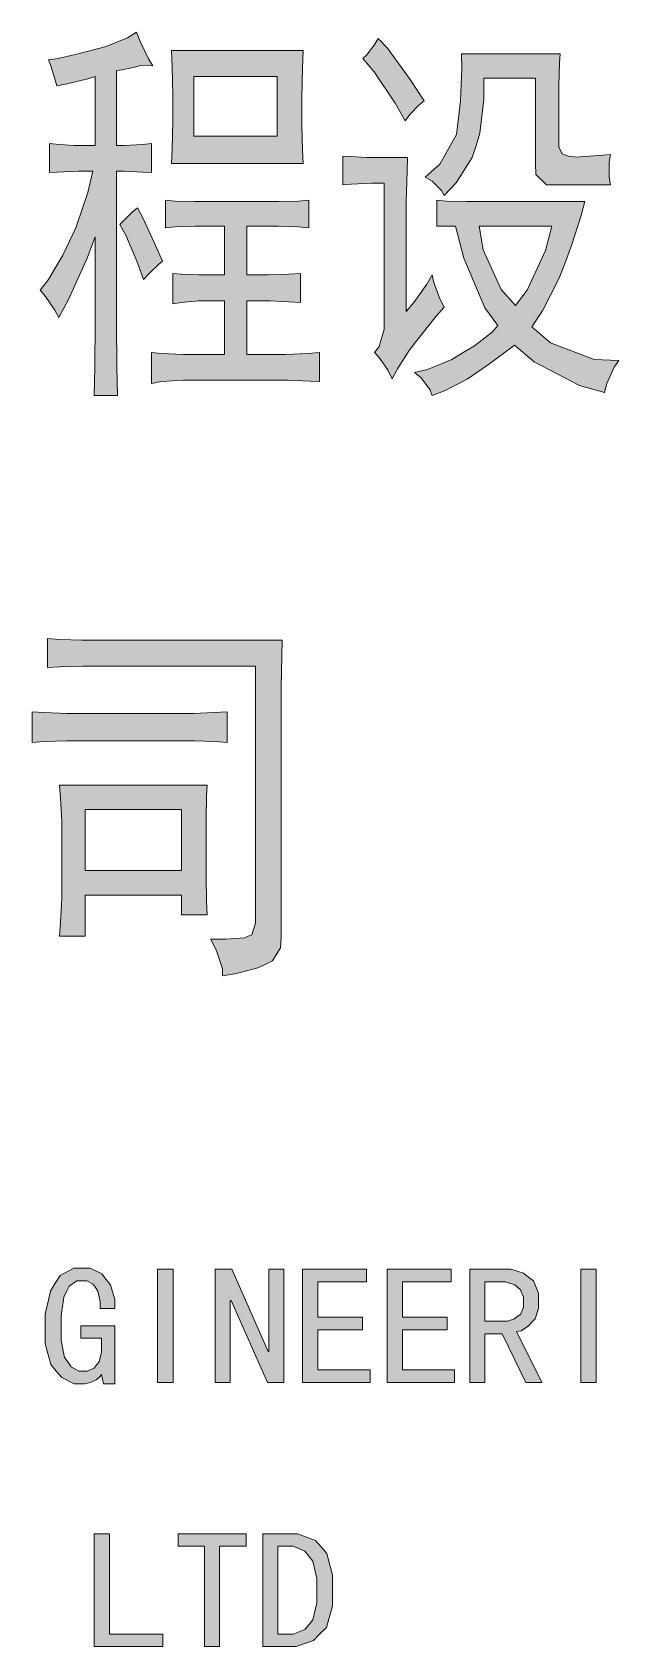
# Model space of a CAD drawing. Header units: millimetres. Extents: x 210 to 63265, y -7201 to 22496.
# Drawn here: x 61750 to 62249, y 19126 to 20500 of the extents above; entities that cross this region are included whole.
import ezdxf

# ---------------------------------------------------------------- set-up
doc = ezdxf.new("R2010")
doc.units = ezdxf.units.MM

msp = doc.modelspace()

# ---------------------------------------------------------------- hatches: boundary and pattern name
h = msp.add_hatch(color=0)
h.dxf.hatch_style = 2
h.paths.add_polyline_path([(61763.4, 20477), (61771.8, 20478.3), (61791.1, 20482.6), (61801.9, 20485.4), (61812.6, 20488.5), (61830.8, 20495.8), (61838.4, 20500.5), (61841.8, 20492.1), (61848.7, 20477.8), (61852.3, 20471.9), (61848.7, 20472.6), (61841.6, 20472.2), (61837.8, 20471.1), (61834.1, 20470.2), (61825.8, 20468.6), (61821.4, 20467.9), (61821.4, 20404.2), (61828.3, 20404.2), (61843.4, 20404.9), (61851.2, 20405.7), (61851.2, 20381), (61843.4, 20381.5), (61828.3, 20382.2), (61821.4, 20382.2), (61821.4, 20267.9), (61821.4, 20253.6), (61821.7, 20215.3), (61822.3, 20191.2), (61802.4, 20191.2), (61802.8, 20215.3), (61803.3, 20252.9), (61803.3, 20266.5), (61803.3, 20326.4), (61796.3, 20308.2), (61780.7, 20273.6), (61772.3, 20257.5), (61768.8, 20264), (61760.9, 20275.6), (61756.4, 20280.8), (61763.4, 20289.9), (61775.7, 20310.7), (61781.3, 20322.5), (61786.8, 20334.1), (61796.8, 20364), (61801.3, 20382.2), (61788.8, 20382.2), (61770.4, 20381.5), (61764.3, 20381), (61764.3, 20405.7), (61772.9, 20404.9), (61785.4, 20404.2), (61789.3, 20404.2), (61803.3, 20404.2), (61803.3, 20462.7), (61796.8, 20460.8), (61780.4, 20457), (61770.4, 20455), (61768.8, 20460.8), (61765.4, 20471.9)])
h = msp.add_hatch(color=0)
h.paths.add_polyline_path([(61980.2, 20484.9), (61979.7, 20470.6), (61979.1, 20444.7), (61979.1, 20432.9), (61979.1, 20421.8), (61979.7, 20399.8), (61980.2, 20388.7), (61868.2, 20388.7), (61868.8, 20401), (61869.3, 20424.4), (61869.3, 20435.5), (61869.3, 20446.5), (61868.8, 20471.1), (61868.2, 20484.9)])
h.paths.add_polyline_path([(61958.2, 20412.1), (61958.2, 20462.7), (61887.2, 20462.7), (61887.2, 20412.1)])
h = msp.add_hatch(color=0)
h.dxf.hatch_style = 2
h.paths.add_polyline_path([(62044.3, 20495.3), (62052.1, 20486.9), (62071.6, 20460.2), (62083.3, 20442), (62079.1, 20438.8), (62071.1, 20430.4), (62067.2, 20425.2), (62058.7, 20440), (62040.7, 20466.7), (62031.2, 20478.3), (62034.2, 20481), (62040.7, 20489.4)])
h = msp.add_hatch(color=0)
h.dxf.hatch_style = 2
h.paths.add_polyline_path([(62196.1, 20370.6), (62187.6, 20370.6), (62178.6, 20379.5), (62178.1, 20388.7), (62178.1, 20461.5), (62134.1, 20461.5), (62134.1, 20443.2), (62130.8, 20414.6), (62127.6, 20404.2), (62124.4, 20393.9), (62110.6, 20372.4), (62100.3, 20361.5), (62098.1, 20365.9), (62090.2, 20373.8), (62084.2, 20377), (62096.7, 20388.1), (62111, 20413.4), (62112.6, 20427.7), (62114.4, 20442), (62115.6, 20469.3), (62115.1, 20482.2), (62199.2, 20482.2), (62198.6, 20474.5), (62198.1, 20455), (62198.1, 20443.2), (62198.1, 20408.2), (62198.1, 20403), (62200.8, 20396.9), (62203.7, 20395.8), (62206.3, 20394.9), (62214, 20394.2), (62219, 20394.6), (62224, 20394.9), (62235.7, 20395.8), (62242.1, 20396.5), (62241, 20389.9), (62241, 20377), (62242.1, 20370.6)])
h = msp.add_hatch(color=0)
h.dxf.hatch_style = 2
h.paths.add_polyline_path([(62069.1, 20393.9), (62068.8, 20382.2), (62068.2, 20356.3), (62068.2, 20342), (62068.2, 20262.7), (62074.7, 20270.4), (62085.6, 20286), (62090.2, 20293.9), (62091.7, 20287.4), (62096.7, 20273.6), (62100.3, 20266.5), (62093.6, 20258.8), (62081.6, 20243.8), (62076.1, 20236.6), (62070.7, 20229.5), (62060.7, 20213.9), (62056.2, 20205.5), (62052.7, 20212.6), (62045.2, 20223.7), (62041.2, 20227.7), (62045.2, 20232.9), (62049.3, 20247.7), (62049.3, 20257.5), (62049.3, 20371.9), (62038.7, 20371.9), (62021.2, 20371.1), (62014.2, 20370.6), (62014.2, 20395.1), (62020.6, 20394.6), (62034.2, 20393.9), (62041.2, 20393.9)])
h = msp.add_hatch(color=0)
h.dxf.hatch_style = 2
h.paths.add_polyline_path([(61839.2, 20351.1), (61844.3, 20341.3), (61854.8, 20318.5), (61860.4, 20305.5), (61857.3, 20303), (61849.3, 20295.1), (61844.3, 20289.9), (61839.2, 20304.2), (61829.2, 20327.7), (61824.2, 20336.8), (61827.3, 20340), (61834.8, 20347.2)])
h = msp.add_hatch(color=0)
h.dxf.hatch_style = 2
h.paths.add_polyline_path([(61951.2, 20356.3), (61959.3, 20356.3), (61976.3, 20356.8), (61985.2, 20357.5), (61985.2, 20334.1), (61976.3, 20334.8), (61959.3, 20335.4), (61951.2, 20335.4), (61932.3, 20335.4), (61932.3, 20293.9), (61943.2, 20293.9), (61950.7, 20293.9), (61968.2, 20294.6), (61978.2, 20295.1), (61978.2, 20270.4), (61968.2, 20271.1), (61952.3, 20271.7), (61946.2, 20271.7), (61932.3, 20271.7), (61932.3, 20226.2), (61956.2, 20226.2), (61965.2, 20226.2), (61984.2, 20226.9), (61994.2, 20227.7), (61994.2, 20203), (61986.3, 20203.5), (61967.2, 20204.2), (61956.2, 20204.2), (61889.3, 20204.2), (61878.2, 20204.2), (61859.3, 20203), (61851.2, 20201.5), (61851.2, 20227.7), (61859.3, 20226.9), (61878.2, 20226.2), (61889.3, 20226.2), (61913.3, 20226.2), (61913.3, 20271.7), (61899.2, 20271.7), (61891.3, 20271.7), (61876.3, 20270.4), (61869.3, 20269.2), (61869.3, 20295.1), (61876.3, 20294.6), (61891.3, 20293.9), (61899.2, 20293.9), (61913.3, 20293.9), (61913.3, 20335.4), (61897.2, 20335.4), (61888.3, 20335.4), (61871.3, 20334.8), (61863.2, 20334.1), (61863.2, 20357.5), (61871.3, 20356.8), (61888.3, 20356.3), (61897.2, 20356.3)])
h = msp.add_hatch(color=0)
h.paths.add_polyline_path([(62094.2, 20357.5), (62102.2, 20356.8), (62120.1, 20356.3), (62130.1, 20356.3), (62220.1, 20356.3), (62217.1, 20344.5), (62208.8, 20318.9), (62203.7, 20304.9), (62198.3, 20291), (62184.2, 20263.3), (62175.2, 20249.7), (62191.1, 20236.1), (62228.2, 20221.8), (62249.1, 20221), (62245.2, 20215.3), (62239.1, 20201.5), (62237.1, 20193.9), (62215.6, 20199.6), (62177.2, 20219.8), (62160.2, 20234.1), (62153.6, 20228.9), (62138.2, 20217.5), (62129.2, 20211.4), (62120.1, 20205.1), (62100.6, 20195.1), (62090.2, 20191.2), (62088.1, 20196.4), (62080.8, 20206.2), (62075.2, 20210.7), (62086.1, 20213.4), (62106.9, 20221.8), (62116.7, 20227.7), (62126.4, 20233.4), (62141.2, 20245.2), (62146.2, 20250.9), (62135.1, 20265.9), (62117.1, 20308.2), (62110.1, 20335.4), (62094.2, 20335.4)])
h.paths.add_polyline_path([(62161.1, 20267.9), (62171.1, 20280.8), (62186.7, 20314.6), (62192.2, 20335.4), (62130.1, 20335.4), (62133.7, 20315.3), (62149.1, 20281.5)])
h = msp.add_hatch(color=0)
h.dxf.hatch_style = 2
h.paths.add_polyline_path([(61962.5, 19982.9), (61962.1, 19968.6), (61961.6, 19943.2), (61961.6, 19932.3), (61961.6, 19729.4), (61961.1, 19721), (61954.3, 19709.8), (61948, 19706.7), (61941.8, 19703.9), (61923.5, 19699), (61911.5, 19697.1), (61911.5, 19703), (61906.5, 19718.5), (61901.7, 19728.2), (61914.6, 19728.2), (61930.7, 19729.4), (61933.5, 19730.9), (61936.6, 19732.1), (61939.6, 19741.8), (61939.6, 19750.4), (61939.6, 19960.8), (61801.7, 19960.8), (61792.7, 19960.8), (61773.2, 19960.2), (61762.7, 19959.5), (61762.7, 19984.2), (61773.2, 19983.5), (61792.2, 19982.9), (61800.6, 19982.9)])
h = msp.add_hatch(color=0)
h.dxf.hatch_style = 2
h.paths.add_polyline_path([(61880.6, 19920.5), (61887, 19920.5), (61904.5, 19921.2), (61915.6, 19921.8), (61915.6, 19895.8), (61905.1, 19896.5), (61888.1, 19897.1), (61881.6, 19897.1), (61788.6, 19897.1), (61779.1, 19897.1), (61759.6, 19896.5), (61749.6, 19895.8), (61749.6, 19921.8), (61759.6, 19921.2), (61779.1, 19920.5), (61788.6, 19920.5)])
h = msp.add_hatch(color=0)
h.paths.add_polyline_path([(61898.6, 19859.5), (61898.1, 19850.4), (61897.6, 19830.9), (61897.6, 19820.5), (61897.6, 19791.9), (61897.6, 19781.5), (61898.1, 19760), (61898.6, 19748.9), (61876.6, 19748.9), (61876.6, 19765.9), (61794.7, 19765.9), (61794.7, 19730.9), (61772.7, 19730.9), (61773.6, 19742.5), (61774.7, 19763.3), (61774.7, 19772.4), (61774.7, 19820.5), (61774.7, 19828.9), (61773.6, 19848.4), (61772.7, 19859.5)])
h.paths.add_polyline_path([(61876.6, 19786.7), (61876.6, 19838.8), (61794.7, 19838.8), (61794.7, 19786.7)])
h = msp.add_hatch(color=0)
h.dxf.hatch_style = 2
h.paths.add_polyline_path([(61819.9, 19349.7), (61810.3, 19349.7), (61808.7, 19357.5), (61807.4, 19355.9), (61804, 19353.1), (61801.5, 19352), (61799.2, 19350.7), (61794, 19349.7), (61791.1, 19349.7), (61785.2, 19349.7), (61774.7, 19355.2), (61770, 19360.6), (61765.4, 19366.1), (61760.7, 19383.8), (61760.7, 19395.8), (61760.7, 19409), (61765, 19428.7), (61769.1, 19435.3), (61773.4, 19441.8), (61784.9, 19448.2), (61792.2, 19448.2), (61798.8, 19448.2), (61808.8, 19443.4), (61812.6, 19438.6), (61816.2, 19433.9), (61819.9, 19421.4), (61819.9, 19413.9), (61807.4, 19413.9), (61807.4, 19419.8), (61805.4, 19428.7), (61803.5, 19431.6), (61801.5, 19434.6), (61796, 19437.5), (61792.2, 19437.5), (61787.7, 19437.5), (61780.9, 19432.8), (61778.8, 19428.2), (61776.5, 19423.5), (61774.3, 19408), (61774.3, 19397.1), (61774.3, 19386.5), (61777, 19372.2), (61779.9, 19368.3), (61782.7, 19364.3), (61789.2, 19360.4), (61792.9, 19360.4), (61796.5, 19360.4), (61802.2, 19363.1), (61804.4, 19365.8), (61806.5, 19368.4), (61808.7, 19376.7), (61808.7, 19382.4), (61808.7, 19388.5), (61791.1, 19388.5), (61791.1, 19399.2), (61819.9, 19399.2)])
h = msp.add_hatch(color=0)
h.dxf.hatch_style = 2
h.paths.add_polyline_path([(61869.5, 19350.7), (61856.4, 19350.7), (61856.4, 19447.2), (61869.5, 19447.2)])
h = msp.add_hatch(color=0)
h.dxf.hatch_style = 2
h.paths.add_polyline_path([(61963.9, 19350.7), (61950, 19350.7), (61919, 19420.7), (61918.3, 19420.7), (61918.3, 19350.7), (61905.4, 19350.7), (61905.4, 19447.2), (61919.6, 19447.2), (61950.5, 19377.2), (61951.1, 19377.2), (61951.1, 19447.2), (61963.9, 19447.2)])
h = msp.add_hatch(color=0)
h.dxf.hatch_style = 2
h.paths.add_polyline_path([(62037.3, 19350.7), (61979.7, 19350.7), (61979.7, 19447.2), (62034.4, 19447.2), (62034.4, 19436.4), (61992.7, 19436.4), (61992.7, 19406.5), (62031, 19406.5), (62031, 19395.8), (61992.7, 19395.8), (61992.7, 19361.5), (62037.3, 19361.5)])
h = msp.add_hatch(color=0)
h.dxf.hatch_style = 2
h.paths.add_polyline_path([(62109.2, 19350.7), (62051.8, 19350.7), (62051.8, 19447.2), (62106.5, 19447.2), (62106.5, 19436.4), (62064.8, 19436.4), (62064.8, 19406.5), (62103.1, 19406.5), (62103.1, 19395.8), (62064.8, 19395.8), (62064.8, 19361.5), (62109.2, 19361.5)])
h = msp.add_hatch(color=0)
h.paths.add_polyline_path([(62183.6, 19350.7), (62170, 19350.7), (62149.8, 19392.4), (62135.1, 19392.4), (62135.1, 19350.7), (62122.3, 19350.7), (62122.3, 19447.2), (62150.3, 19447.2), (62157.1, 19447.2), (62168.1, 19443.9), (62172.3, 19440.5), (62176.6, 19437.3), (62180.8, 19426.8), (62180.8, 19419.4), (62180.8, 19413.9), (62177.9, 19405.1), (62175.2, 19402.1), (62172.3, 19399), (62165.9, 19394.9), (62162.1, 19394.2)])
h.paths.add_polyline_path([(62167.9, 19419.4), (62167.9, 19423.4), (62165.4, 19429.6), (62163, 19431.9), (62160.7, 19434.1), (62152.8, 19436.4), (62147.5, 19436.4), (62135.1, 19436.4), (62135.1, 19403.1), (62150.9, 19403.1), (62154.3, 19403.1), (62160.2, 19404.9), (62162.7, 19406.9), (62165.4, 19408.7), (62167.9, 19415)])
h = msp.add_hatch(color=0)
h.dxf.hatch_style = 2
h.paths.add_polyline_path([(62229.8, 19350.7), (62216.9, 19350.7), (62216.9, 19447.2), (62229.8, 19447.2)])
h = msp.add_hatch(color=0)
h.dxf.hatch_style = 2
h.paths.add_polyline_path([(61860.7, 19125.9), (61802.2, 19125.9), (61802.2, 19222.1), (61815.3, 19222.1), (61815.3, 19136.4), (61860.7, 19136.4)])
h = msp.add_hatch(color=0)
h.dxf.hatch_style = 2
h.paths.add_polyline_path([(61931.7, 19211.4), (61909.2, 19211.4), (61909.2, 19125.9), (61896.3, 19125.9), (61896.3, 19211.4), (61873.8, 19211.4), (61873.8, 19222.1), (61931.7, 19222.1)])
h = msp.add_hatch(color=0)
h.paths.add_polyline_path([(62005.4, 19173.6), (62005.4, 19160.7), (62000.1, 19142.3), (61994.5, 19136.8), (61989, 19131.2), (61974.3, 19125.9), (61965, 19125.9), (61945.9, 19125.9), (61945.9, 19222.1), (61965, 19222.1), (61975.4, 19222.1), (61990.8, 19216.4), (61995.6, 19210.8), (62000.6, 19205.1), (62005.4, 19186.7)])
h.paths.add_polyline_path([(61992, 19173.6), (61992, 19184), (61988.6, 19198.7), (61985.2, 19203), (61981.8, 19207.1), (61971.8, 19211.4), (61965, 19211.4), (61958.7, 19211.4), (61958.7, 19136.4), (61965, 19136.4), (61971.8, 19136.4), (61981.8, 19140.5), (61985.2, 19144.6), (61988.6, 19148.8), (61992, 19163.2)])

# ---------------------------------------------------------------- linework, layer by layer
at = {"color": 0, "lineweight": 0}
for points in [[(61763.4, 20477), (61771.8, 20478.3), (61791.1, 20482.6), (61801.9, 20485.4), (61812.6, 20488.5), (61830.8, 20495.8), (61838.4, 20500.5), (61841.8, 20492.1), (61848.7, 20477.8), (61852.3, 20471.9), (61848.7, 20472.6), (61841.6, 20472.2), (61837.8, 20471.1), (61834.1, 20470.2), (61825.8, 20468.6), (61821.4, 20467.9), (61821.4, 20404.2), (61828.3, 20404.2), (61843.4, 20404.9), (61851.2, 20405.7), (61851.2, 20381), (61843.4, 20381.5), (61828.3, 20382.2), (61821.4, 20382.2), (61821.4, 20267.9), (61821.4, 20253.6), (61821.7, 20215.3), (61822.3, 20191.2), (61802.4, 20191.2), (61802.8, 20215.3), (61803.3, 20252.9), (61803.3, 20266.5), (61803.3, 20326.4), (61796.3, 20308.2), (61780.7, 20273.6), (61772.3, 20257.5), (61768.8, 20264), (61760.9, 20275.6), (61756.4, 20280.8), (61763.4, 20289.9), (61775.7, 20310.7), (61781.3, 20322.5), (61786.8, 20334.1), (61796.8, 20364), (61801.3, 20382.2), (61788.8, 20382.2), (61770.4, 20381.5), (61764.3, 20381), (61764.3, 20405.7), (61772.9, 20404.9), (61785.4, 20404.2), (61789.3, 20404.2), (61803.3, 20404.2), (61803.3, 20462.7), (61796.8, 20460.8), (61780.4, 20457), (61770.4, 20455), (61768.8, 20460.8), (61765.4, 20471.9)], [(61980.2, 20484.9), (61979.7, 20470.6), (61979.1, 20444.7), (61979.1, 20432.9), (61979.1, 20421.8), (61979.7, 20399.8), (61980.2, 20388.7), (61868.2, 20388.7), (61868.8, 20401), (61869.3, 20424.4), (61869.3, 20435.5), (61869.3, 20446.5), (61868.8, 20471.1), (61868.2, 20484.9)], [(62044.3, 20495.3), (62052.1, 20486.9), (62071.6, 20460.2), (62083.3, 20442), (62079.1, 20438.8), (62071.1, 20430.4), (62067.2, 20425.2), (62058.7, 20440), (62040.7, 20466.7), (62031.2, 20478.3), (62034.2, 20481), (62040.7, 20489.4)], [(62196.1, 20370.6), (62187.6, 20370.6), (62178.6, 20379.5), (62178.1, 20388.7), (62178.1, 20461.5), (62134.1, 20461.5), (62134.1, 20443.2), (62130.8, 20414.6), (62127.6, 20404.2), (62124.4, 20393.9), (62110.6, 20372.4), (62100.3, 20361.5), (62098.1, 20365.9), (62090.2, 20373.8), (62084.2, 20377), (62096.7, 20388.1), (62111, 20413.4), (62112.6, 20427.7), (62114.4, 20442), (62115.6, 20469.3), (62115.1, 20482.2), (62199.2, 20482.2), (62198.6, 20474.5), (62198.1, 20455), (62198.1, 20443.2), (62198.1, 20408.2), (62198.1, 20403), (62200.8, 20396.9), (62203.7, 20395.8), (62206.3, 20394.9), (62214, 20394.2), (62219, 20394.6), (62224, 20394.9), (62235.7, 20395.8), (62242.1, 20396.5), (62241, 20389.9), (62241, 20377), (62242.1, 20370.6)], [(61958.2, 20412.1), (61958.2, 20462.7), (61887.2, 20462.7), (61887.2, 20412.1)], [(62069.1, 20393.9), (62068.8, 20382.2), (62068.2, 20356.3), (62068.2, 20342), (62068.2, 20262.7), (62074.7, 20270.4), (62085.6, 20286), (62090.2, 20293.9), (62091.7, 20287.4), (62096.7, 20273.6), (62100.3, 20266.5), (62093.6, 20258.8), (62081.6, 20243.8), (62076.1, 20236.6), (62070.7, 20229.5), (62060.7, 20213.9), (62056.2, 20205.5), (62052.7, 20212.6), (62045.2, 20223.7), (62041.2, 20227.7), (62045.2, 20232.9), (62049.3, 20247.7), (62049.3, 20257.5), (62049.3, 20371.9), (62038.7, 20371.9), (62021.2, 20371.1), (62014.2, 20370.6), (62014.2, 20395.1), (62020.6, 20394.6), (62034.2, 20393.9), (62041.2, 20393.9)], [(61839.2, 20351.1), (61844.3, 20341.3), (61854.8, 20318.5), (61860.4, 20305.5), (61857.3, 20303), (61849.3, 20295.1), (61844.3, 20289.9), (61839.2, 20304.2), (61829.2, 20327.7), (61824.2, 20336.8), (61827.3, 20340), (61834.8, 20347.2)], [(61951.2, 20356.3), (61959.3, 20356.3), (61976.3, 20356.8), (61985.2, 20357.5), (61985.2, 20334.1), (61976.3, 20334.8), (61959.3, 20335.4), (61951.2, 20335.4), (61932.3, 20335.4), (61932.3, 20293.9), (61943.2, 20293.9), (61950.7, 20293.9), (61968.2, 20294.6), (61978.2, 20295.1), (61978.2, 20270.4), (61968.2, 20271.1), (61952.3, 20271.7), (61946.2, 20271.7), (61932.3, 20271.7), (61932.3, 20226.2), (61956.2, 20226.2), (61965.2, 20226.2), (61984.2, 20226.9), (61994.2, 20227.7), (61994.2, 20203), (61986.3, 20203.5), (61967.2, 20204.2), (61956.2, 20204.2), (61889.3, 20204.2), (61878.2, 20204.2), (61859.3, 20203), (61851.2, 20201.5), (61851.2, 20227.7), (61859.3, 20226.9), (61878.2, 20226.2), (61889.3, 20226.2), (61913.3, 20226.2), (61913.3, 20271.7), (61899.2, 20271.7), (61891.3, 20271.7), (61876.3, 20270.4), (61869.3, 20269.2), (61869.3, 20295.1), (61876.3, 20294.6), (61891.3, 20293.9), (61899.2, 20293.9), (61913.3, 20293.9), (61913.3, 20335.4), (61897.2, 20335.4), (61888.3, 20335.4), (61871.3, 20334.8), (61863.2, 20334.1), (61863.2, 20357.5), (61871.3, 20356.8), (61888.3, 20356.3), (61897.2, 20356.3)], [(62094.2, 20357.5), (62102.2, 20356.8), (62120.1, 20356.3), (62130.1, 20356.3), (62220.1, 20356.3), (62217.1, 20344.5), (62208.8, 20318.9), (62203.7, 20304.9), (62198.3, 20291), (62184.2, 20263.3), (62175.2, 20249.7), (62191.1, 20236.1), (62228.2, 20221.8), (62249.1, 20221), (62245.2, 20215.3), (62239.1, 20201.5), (62237.1, 20193.9), (62215.6, 20199.6), (62177.2, 20219.8), (62160.2, 20234.1), (62153.6, 20228.9), (62138.2, 20217.5), (62129.2, 20211.4), (62120.1, 20205.1), (62100.6, 20195.1), (62090.2, 20191.2), (62088.1, 20196.4), (62080.8, 20206.2), (62075.2, 20210.7), (62086.1, 20213.4), (62106.9, 20221.8), (62116.7, 20227.7), (62126.4, 20233.4), (62141.2, 20245.2), (62146.2, 20250.9), (62135.1, 20265.9), (62117.1, 20308.2), (62110.1, 20335.4), (62094.2, 20335.4)], [(62161.1, 20267.9), (62171.1, 20280.8), (62186.7, 20314.6), (62192.2, 20335.4), (62130.1, 20335.4), (62133.7, 20315.3), (62149.1, 20281.5)], [(61962.5, 19982.9), (61962.1, 19968.6), (61961.6, 19943.2), (61961.6, 19932.3), (61961.6, 19729.4), (61961.1, 19721), (61954.3, 19709.8), (61948, 19706.7), (61941.8, 19703.9), (61923.5, 19699), (61911.5, 19697.1), (61911.5, 19703), (61906.5, 19718.5), (61901.7, 19728.2), (61914.6, 19728.2), (61930.7, 19729.4), (61933.5, 19730.9), (61936.6, 19732.1), (61939.6, 19741.8), (61939.6, 19750.4), (61939.6, 19960.8), (61801.7, 19960.8), (61792.7, 19960.8), (61773.2, 19960.2), (61762.7, 19959.5), (61762.7, 19984.2), (61773.2, 19983.5), (61792.2, 19982.9), (61800.6, 19982.9)], [(61880.6, 19920.5), (61887, 19920.5), (61904.5, 19921.2), (61915.6, 19921.8), (61915.6, 19895.8), (61905.1, 19896.5), (61888.1, 19897.1), (61881.6, 19897.1), (61788.6, 19897.1), (61779.1, 19897.1), (61759.6, 19896.5), (61749.6, 19895.8), (61749.6, 19921.8), (61759.6, 19921.2), (61779.1, 19920.5), (61788.6, 19920.5)], [(61898.6, 19859.5), (61898.1, 19850.4), (61897.6, 19830.9), (61897.6, 19820.5), (61897.6, 19791.9), (61897.6, 19781.5), (61898.1, 19760), (61898.6, 19748.9), (61876.6, 19748.9), (61876.6, 19765.9), (61794.7, 19765.9), (61794.7, 19730.9), (61772.7, 19730.9), (61773.6, 19742.5), (61774.7, 19763.3), (61774.7, 19772.4), (61774.7, 19820.5), (61774.7, 19828.9), (61773.6, 19848.4), (61772.7, 19859.5)], [(61876.6, 19786.7), (61876.6, 19838.8), (61794.7, 19838.8), (61794.7, 19786.7)], [(61819.9, 19349.7), (61810.3, 19349.7), (61808.7, 19357.5), (61807.4, 19355.9), (61804, 19353.1), (61801.5, 19352), (61799.2, 19350.7), (61794, 19349.7), (61791.1, 19349.7), (61785.2, 19349.7), (61774.7, 19355.2), (61770, 19360.6), (61765.4, 19366.1), (61760.7, 19383.8), (61760.7, 19395.8), (61760.7, 19409), (61765, 19428.7), (61769.1, 19435.3), (61773.4, 19441.8), (61784.9, 19448.2), (61792.2, 19448.2), (61798.8, 19448.2), (61808.8, 19443.4), (61812.6, 19438.6), (61816.2, 19433.9), (61819.9, 19421.4), (61819.9, 19413.9), (61807.4, 19413.9), (61807.4, 19419.8), (61805.4, 19428.7), (61803.5, 19431.6), (61801.5, 19434.6), (61796, 19437.5), (61792.2, 19437.5), (61787.7, 19437.5), (61780.9, 19432.8), (61778.8, 19428.2), (61776.5, 19423.5), (61774.3, 19408), (61774.3, 19397.1), (61774.3, 19386.5), (61777, 19372.2), (61779.9, 19368.3), (61782.7, 19364.3), (61789.2, 19360.4), (61792.9, 19360.4), (61796.5, 19360.4), (61802.2, 19363.1), (61804.4, 19365.8), (61806.5, 19368.4), (61808.7, 19376.7), (61808.7, 19382.4), (61808.7, 19388.5), (61791.1, 19388.5), (61791.1, 19399.2), (61819.9, 19399.2)], [(61869.5, 19350.7), (61856.4, 19350.7), (61856.4, 19447.2), (61869.5, 19447.2)], [(61963.9, 19350.7), (61950, 19350.7), (61919, 19420.7), (61918.3, 19420.7), (61918.3, 19350.7), (61905.4, 19350.7), (61905.4, 19447.2), (61919.6, 19447.2), (61950.5, 19377.2), (61951.1, 19377.2), (61951.1, 19447.2), (61963.9, 19447.2)], [(62037.3, 19350.7), (61979.7, 19350.7), (61979.7, 19447.2), (62034.4, 19447.2), (62034.4, 19436.4), (61992.7, 19436.4), (61992.7, 19406.5), (62031, 19406.5), (62031, 19395.8), (61992.7, 19395.8), (61992.7, 19361.5), (62037.3, 19361.5)], [(62109.2, 19350.7), (62051.8, 19350.7), (62051.8, 19447.2), (62106.5, 19447.2), (62106.5, 19436.4), (62064.8, 19436.4), (62064.8, 19406.5), (62103.1, 19406.5), (62103.1, 19395.8), (62064.8, 19395.8), (62064.8, 19361.5), (62109.2, 19361.5)], [(62183.6, 19350.7), (62170, 19350.7), (62149.8, 19392.4), (62135.1, 19392.4), (62135.1, 19350.7), (62122.3, 19350.7), (62122.3, 19447.2), (62150.3, 19447.2), (62157.1, 19447.2), (62168.1, 19443.9), (62172.3, 19440.5), (62176.6, 19437.3), (62180.8, 19426.8), (62180.8, 19419.4), (62180.8, 19413.9), (62177.9, 19405.1), (62175.2, 19402.1), (62172.3, 19399), (62165.9, 19394.9), (62162.1, 19394.2)], [(62229.8, 19350.7), (62216.9, 19350.7), (62216.9, 19447.2), (62229.8, 19447.2)], [(62167.9, 19419.4), (62167.9, 19423.4), (62165.4, 19429.6), (62163, 19431.9), (62160.7, 19434.1), (62152.8, 19436.4), (62147.5, 19436.4), (62135.1, 19436.4), (62135.1, 19403.1), (62150.9, 19403.1), (62154.3, 19403.1), (62160.2, 19404.9), (62162.7, 19406.9), (62165.4, 19408.7), (62167.9, 19415)], [(61860.7, 19125.9), (61802.2, 19125.9), (61802.2, 19222.1), (61815.3, 19222.1), (61815.3, 19136.4), (61860.7, 19136.4)], [(61931.7, 19211.4), (61909.2, 19211.4), (61909.2, 19125.9), (61896.3, 19125.9), (61896.3, 19211.4), (61873.8, 19211.4), (61873.8, 19222.1), (61931.7, 19222.1)], [(62005.4, 19173.6), (62005.4, 19160.7), (62000.1, 19142.3), (61994.5, 19136.8), (61989, 19131.2), (61974.3, 19125.9), (61965, 19125.9), (61945.9, 19125.9), (61945.9, 19222.1), (61965, 19222.1), (61975.4, 19222.1), (61990.8, 19216.4), (61995.6, 19210.8), (62000.6, 19205.1), (62005.4, 19186.7)], [(61992, 19173.6), (61992, 19184), (61988.6, 19198.7), (61985.2, 19203), (61981.8, 19207.1), (61971.8, 19211.4), (61965, 19211.4), (61958.7, 19211.4), (61958.7, 19136.4), (61965, 19136.4), (61971.8, 19136.4), (61981.8, 19140.5), (61985.2, 19144.6), (61988.6, 19148.8), (61992, 19163.2)]]:
    msp.add_lwpolyline(points, close=True, dxfattribs=at)

doc.saveas('drawing.dxf')
